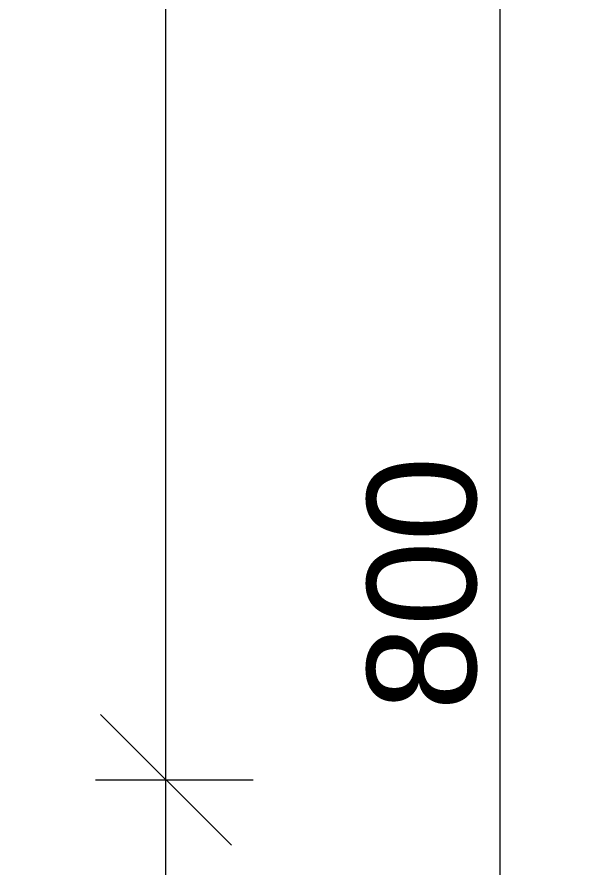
# Model space of a CAD drawing. Header units: centimetres. Extents: x -5566 to 5867, y -120 to 4683.
# Drawn here: x -1915.6 to -1850.2, y 2160.5 to 2258 of the extents above; entities that cross this region are included whole.
import ezdxf

# ---------------------------------------------------------------- set-up
doc = ezdxf.new("R2010")
doc.units = ezdxf.units.CM
doc.layers.add('A-ANNO-DIMS', color=211, linetype='Continuous', lineweight=5)
doc.styles.add('Arial', font='arial.ttf', dxfattribs={"height": 12.5})
doc.dimstyles.new('100_200_2_5mm_Arial_cm', dxfattribs={"dimscale": 30.48, "dimtxt": 12.753242, "dimasz": 0.492126, "dimexe": 0.328084, "dimexo": 0.0625, "dimgap": 0.082021, "dimtad": 1, "dimdec": 0, "dimzin": 0, "dimdsep": 46, "dimtxsty": 'Arial', "dimblk1": 'OBLIQUE', "dimblk2": 'OBLIQUE', "dimsah": 1, "dimcen": 0.09, "dimdle": 0.328084, "dimazin": 0, "dimtfac": 1, "dimtdec": 4, "dimtix": 1, "dimtmove": 0, "dimatfit": 3, "dimfxl": 0.328084, "dimfxlon": 1, "dimtvp": 1, "dimtolj": 1, "dimtzin": 0, "dimlwd": 15, "dimlwe": 15, "dimarcsym": 2})

# ---------------------------------------------------------------- blocks, each defined once
blk = doc.blocks.new('_Oblique')
at = {"color": 0, "linetype": 'ByBlock', "lineweight": -2}
blk.add_line((-0.5, -0.5), (0.5, 0.5), dxfattribs=at)
blk = doc.blocks.new('DIMBLOCK61-Level _9_00')
at = {"layer": 'A-ANNO-DIMS', "color": 0, "lineweight": 15, "transparency": 16777216}
for p, q in [((-1860.209, 2602.992), (-1860.209, 1782.992)), ((-1852.114, 2592.992), (-1870.209, 2592.992)), ((-1852.114, 1792.992), (-1870.209, 1792.992))]:
    blk.add_line(p, q, dxfattribs=at)
at = {"layer": 'Defpoints', "color": 0, "transparency": 16777216}
for p in [(-1850.209, 2592.992), (-1860.209, 1792.992), (-1850.209, 1792.992)]:
    blk.add_point(p, dxfattribs=at)
at = {"layer": 'A-ANNO-DIMS', "color": 0, "lineweight": 15, "transparency": 16777216, "xscale": 15, "yscale": 15, "zscale": 15}
for p, rotation in [((-1860.209, 2592.992), 90), ((-1860.209, 1792.992), 270)]:
    blk.add_blockref('_Oblique', p, dxfattribs=dict(at, rotation=rotation))
at = {"layer": 'A-ANNO-DIMS', "color": 0, "lineweight": 15, "transparency": 16777216, "insert": (-1869.091, 2192.992), "char_height": 12.5, "width": 34.61034, "attachment_point": 5, "rotation": 90, "style": 'Arial'}
blk.add_mtext('\\A1;800', dxfattribs=at)
blk = doc.blocks.new('DIMBLOCK238-Level _9_00')
at = {"layer": 'A-ANNO-DIMS', "color": 0, "lineweight": 15, "transparency": 16777216}
for p, q in [((-1898.487, 2115.492), (-1898.487, 2180.492)), ((-1906.582, 2170.492), (-1888.487, 2170.492)), ((-1906.582, 2125.492), (-1888.487, 2125.492))]:
    blk.add_line(p, q, dxfattribs=at)
at = {"layer": 'Defpoints', "color": 0, "transparency": 16777216}
for p in [(-1908.487, 2170.492), (-1898.487, 2170.492), (-1908.487, 2125.492)]:
    blk.add_point(p, dxfattribs=at)
at = {"layer": 'A-ANNO-DIMS', "color": 0, "lineweight": 15, "transparency": 16777216, "xscale": 15, "yscale": 15, "zscale": 15}
for p, rotation in [((-1898.487, 2170.492), 90), ((-1898.487, 2125.492), 270)]:
    blk.add_blockref('_Oblique', p, dxfattribs=dict(at, rotation=rotation))
at = {"layer": 'A-ANNO-DIMS', "color": 0, "lineweight": 15, "transparency": 16777216, "insert": (-1907.343, 2147.992), "char_height": 12.5, "width": 23.07356, "attachment_point": 5, "rotation": 90, "style": 'Arial'}
blk.add_mtext('\\A1;45', dxfattribs=at)
blk = doc.blocks.new('DIMBLOCK239-Level _9_00')
at = {"layer": 'A-ANNO-DIMS', "color": 0, "lineweight": 15, "transparency": 16777216}
for p, q in [((-1898.487, 2160.492), (-1898.487, 2470.492)), ((-1906.582, 2460.492), (-1888.487, 2460.492)), ((-1906.582, 2170.492), (-1888.487, 2170.492))]:
    blk.add_line(p, q, dxfattribs=at)
at = {"layer": 'Defpoints', "color": 0, "transparency": 16777216}
for p in [(-1908.487, 2460.492), (-1898.487, 2460.492), (-1908.487, 2170.492)]:
    blk.add_point(p, dxfattribs=at)
at = {"layer": 'A-ANNO-DIMS', "color": 0, "lineweight": 15, "transparency": 16777216, "xscale": 15, "yscale": 15, "zscale": 15}
for p, rotation in [((-1898.487, 2460.492), 90), ((-1898.487, 2170.492), 270)]:
    blk.add_blockref('_Oblique', p, dxfattribs=dict(at, rotation=rotation))
at = {"layer": 'A-ANNO-DIMS', "color": 0, "lineweight": 15, "transparency": 16777216, "insert": (-1907.369, 2315.492), "char_height": 12.5, "width": 34.61034, "attachment_point": 5, "rotation": 90, "style": 'Arial'}
blk.add_mtext('\\A1;290', dxfattribs=at)

msp = doc.modelspace()

# ---------------------------------------------------------------- dimensions: what is measured, and where the dimension line sits
at = {"layer": 'A-ANNO-DIMS', "lineweight": 15}
for base, p1, p2, override, picture, middle in [((-1860.209, 1792.992), (-1850.209, 2592.992), (-1850.209, 1792.992), {"dimpost": '<>', "dimfxl": 800}, 'DIMBLOCK61-Level _9_00', (-1869.091, 2192.992)), ((-1898.487, 2460.492), (-1908.487, 2170.492), (-1908.487, 2460.492), {"dimpost": '<>', "dimfxl": 290}, 'DIMBLOCK239-Level _9_00', (-1907.369, 2315.492)), ((-1898.487, 2170.492), (-1908.487, 2125.492), (-1908.487, 2170.492), {"dimpost": '<>', "dimfxl": 45}, 'DIMBLOCK238-Level _9_00', (-1907.343, 2147.992))]:
    dim = msp.add_linear_dim(base=base, p1=p1, p2=p2, angle=270, dimstyle='100_200_2_5mm_Arial_cm', override=override, dxfattribs=at)
    dim.commit()
    dim.dimension.update_dxf_attribs({"geometry": picture, "text_midpoint": middle})

doc.saveas('drawing.dxf')
